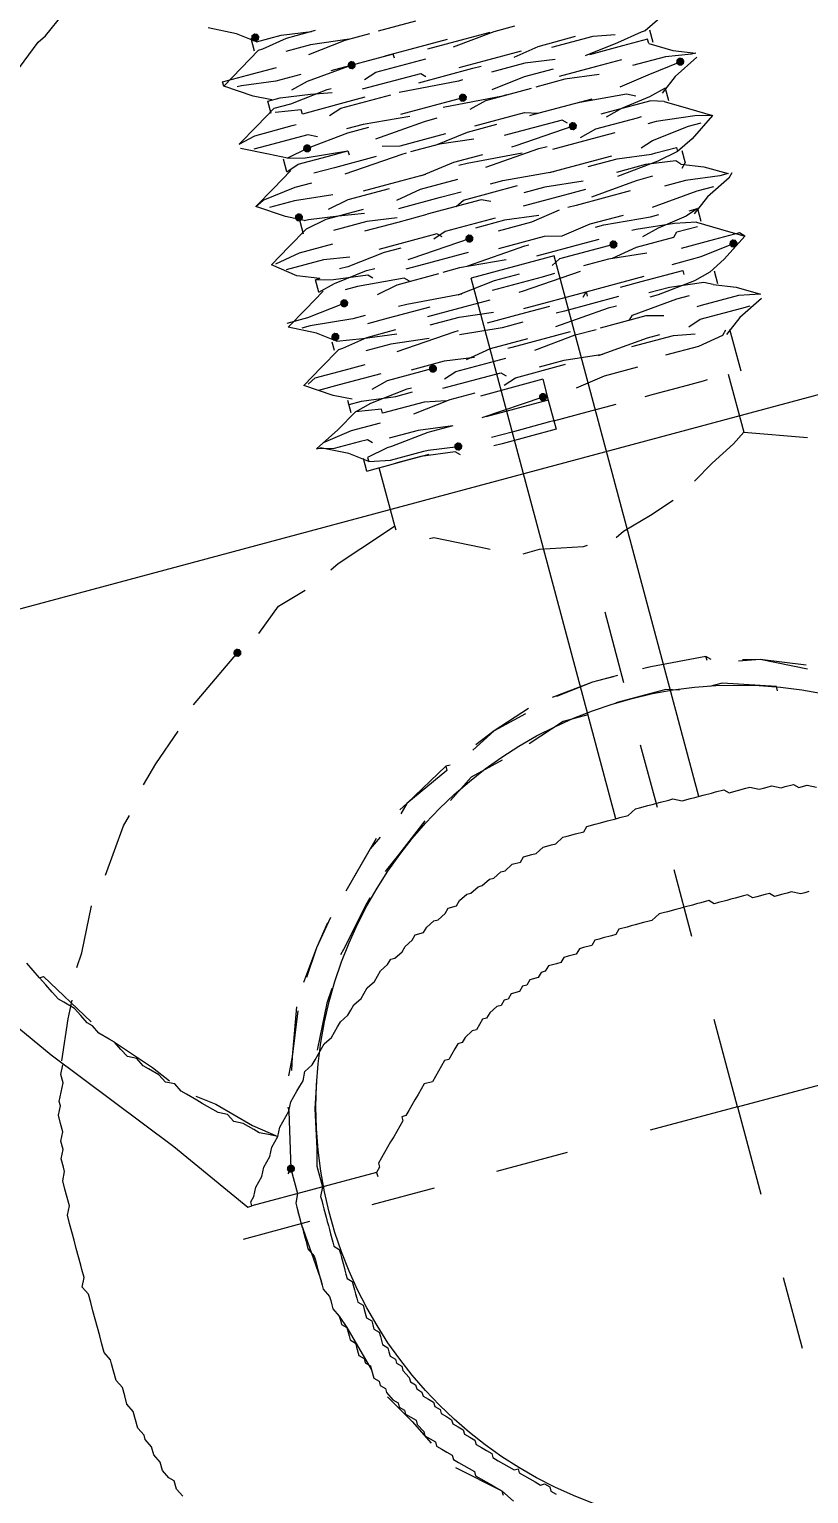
# Model space of a CAD drawing. Header units: millimetres. Extents: x 89051 to 218395, y -330386 to -125649.
# Drawn here: x 98669.1 to 98691.03, y -134243.36 to -134202.19 of the extents above; entities that cross this region are included whole.
import ezdxf

# ---------------------------------------------------------------- set-up
doc = ezdxf.new("R2010")
doc.units = ezdxf.units.MM
doc.header["$LTSCALE"] = 13
doc.linetypes.add('ACAD_ISO04W100', pattern=[30, 24, -3, 0, -3])
doc.layers.add('C00-00-00', color=7, linetype='Continuous')
doc.layers.add('C00-00-FF', color=5, linetype='Continuous', true_color=0x0000ff)
doc.layers.add('标注、文本', color=3, linetype='Continuous', lineweight=25)
doc.styles.get("Standard").update_dxf_attribs({"font": 'gbenor.shx', "bigfont": 'gbcbig.shx'})
doc.dimstyles.new('1-15', dxfattribs={"dimscale": 20, "dimtxt": 3.5, "dimasz": 2, "dimexe": 1.5, "dimexo": 0.5, "dimgap": 0.5, "dimtad": 1, "dimtoh": 1, "dimdec": 1, "dimdsep": 46, "dimtxsty": 'Standard', "dimcen": 2.5, "dimclrd": 3, "dimclre": 3, "dimclrt": 3, "dimadec": 0, "dimazin": 2, "dimtfac": 1, "dimtdec": 1, "dimtmove": 0, "dimatfit": 2, "dimfxl": 1, "dimarcsym": 0})

# ---------------------------------------------------------------- blocks, each defined once
blk = doc.blocks.new('225635')
at = {"layer": 'C00-00-00'}
h = blk.add_hatch(color=256, dxfattribs=at)
h.dxf.hatch_style = 2
h.paths.add_polyline_path([(72511.622, -125597.272), (72511.537, -125597.307), (72511.501, -125597.393), (72511.537, -125597.478), (72511.622, -125597.514), (72511.708, -125597.478), (72511.743, -125597.393), (72511.708, -125597.307)])
h = blk.add_hatch(color=256, dxfattribs=at)
h.dxf.hatch_style = 2
h.paths.add_polyline_path([(72514.043, -125598.724), (72513.957, -125598.759), (72513.922, -125598.845), (72513.957, -125598.93), (72514.043, -125598.966), (72514.128, -125598.93), (72514.163, -125598.845), (72514.128, -125598.759)])
h = blk.add_hatch(color=256, dxfattribs=at)
h.dxf.hatch_style = 2
h.paths.add_polyline_path([(72512.227, -125600.66), (72512.142, -125600.695), (72512.106, -125600.781), (72512.142, -125600.866), (72512.227, -125600.902), (72512.313, -125600.866), (72512.348, -125600.781), (72512.313, -125600.695)])
h = blk.add_hatch(color=256, dxfattribs=at)
h.dxf.hatch_style = 2
h.paths.add_polyline_path([(72516.826, -125600.418), (72516.74, -125600.453), (72516.705, -125600.539), (72516.74, -125600.624), (72516.826, -125600.66), (72516.911, -125600.624), (72516.947, -125600.539), (72516.911, -125600.453)])
h = blk.add_hatch(color=256, dxfattribs=at)
h.dxf.hatch_style = 2
h.paths.add_polyline_path([(72522.997, -125601.023), (72522.912, -125601.058), (72522.876, -125601.144), (72522.912, -125601.229), (72522.997, -125601.265), (72523.083, -125601.229), (72523.118, -125601.144), (72523.083, -125601.058)])
h = blk.add_hatch(color=256, dxfattribs=at)
h.dxf.hatch_style = 2
h.paths.add_polyline_path([(72519.609, -125601.991), (72519.523, -125602.026), (72519.488, -125602.112), (72519.523, -125602.197), (72519.609, -125602.233), (72519.694, -125602.197), (72519.73, -125602.112), (72519.694, -125602.026)])
h = blk.add_hatch(color=256, dxfattribs=at)
h.dxf.hatch_style = 2
h.paths.add_polyline_path([(72511.501, -125602.475), (72511.416, -125602.511), (72511.38, -125602.596), (72511.416, -125602.681), (72511.501, -125602.717), (72511.587, -125602.681), (72511.622, -125602.596), (72511.587, -125602.511)])
h = blk.add_hatch(color=256, dxfattribs=at)
h.dxf.hatch_style = 2
h.paths.add_polyline_path([(72515.979, -125604.29), (72515.893, -125604.326), (72515.858, -125604.411), (72515.893, -125604.497), (72515.979, -125604.532), (72516.064, -125604.497), (72516.1, -125604.411), (72516.064, -125604.326)])
h = blk.add_hatch(color=256, dxfattribs=at)
h.dxf.hatch_style = 2
h.paths.add_polyline_path([(72512.106, -125605.137), (72512.021, -125605.173), (72511.985, -125605.258), (72512.021, -125605.344), (72512.106, -125605.379), (72512.192, -125605.344), (72512.227, -125605.258), (72512.192, -125605.173)])
h = blk.add_hatch(color=256, dxfattribs=at)
h.dxf.hatch_style = 2
h.paths.add_polyline_path([(72519.851, -125605.5), (72519.765, -125605.536), (72519.73, -125605.621), (72519.765, -125605.707), (72519.851, -125605.742), (72519.936, -125605.707), (72519.972, -125605.621), (72519.936, -125605.536)])
h = blk.add_hatch(color=256, dxfattribs=at)
h.dxf.hatch_style = 2
h.paths.add_polyline_path([(72511.622, -125605.984), (72511.537, -125606.02), (72511.501, -125606.105), (72511.537, -125606.191), (72511.622, -125606.226), (72511.708, -125606.191), (72511.743, -125606.105), (72511.708, -125606.02)])
h = blk.add_hatch(color=256, dxfattribs=at)
h.dxf.hatch_style = 2
h.paths.add_polyline_path([(72523.118, -125606.347), (72523.033, -125606.383), (72522.997, -125606.468), (72523.033, -125606.554), (72523.118, -125606.589), (72523.204, -125606.554), (72523.239, -125606.468), (72523.204, -125606.383)])
h = blk.add_hatch(color=256, dxfattribs=at)
h.dxf.hatch_style = 2
h.paths.add_polyline_path([(72514.043, -125607.557), (72513.957, -125607.593), (72513.922, -125607.678), (72513.957, -125607.764), (72514.043, -125607.799), (72514.128, -125607.764), (72514.163, -125607.678), (72514.128, -125607.593)])
h = blk.add_hatch(color=256, dxfattribs=at)
h.dxf.hatch_style = 2
h.paths.add_polyline_path([(72516.826, -125609.13), (72516.74, -125609.166), (72516.705, -125609.251), (72516.74, -125609.337), (72516.826, -125609.372), (72516.911, -125609.337), (72516.947, -125609.251), (72516.911, -125609.166)])
h = blk.add_hatch(color=256, dxfattribs=at)
h.dxf.hatch_style = 2
h.paths.add_polyline_path([(72514.164, -125609.856), (72514.078, -125609.892), (72514.043, -125609.977), (72514.078, -125610.063), (72514.164, -125610.098), (72514.249, -125610.063), (72514.285, -125609.977), (72514.249, -125609.892)])
h = blk.add_hatch(color=256, dxfattribs=at)
h.dxf.hatch_style = 2
h.paths.add_polyline_path([(72506.661, -125613.85), (72506.576, -125613.885), (72506.54, -125613.971), (72506.576, -125614.056), (72506.661, -125614.092), (72506.746, -125614.056), (72506.782, -125613.971), (72506.746, -125613.885)])
h = blk.add_hatch(color=256, dxfattribs=at)
h.dxf.hatch_style = 2
h.paths.add_polyline_path([(72504.362, -125628.25), (72504.276, -125628.285), (72504.241, -125628.371), (72504.276, -125628.456), (72504.362, -125628.492), (72504.447, -125628.456), (72504.483, -125628.371), (72504.447, -125628.285)])
at = {"layer": 'C00-00-00', "lineweight": 15}
for points in [[(72504.241, -125627.403), (72503.999, -125627.282), (72503.757, -125627.161), (72503.636, -125627.039), (72503.394, -125626.797), (72503.152, -125626.676), (72503.031, -125626.434), (72502.789, -125626.313), (72502.668, -125626.192), (72502.426, -125625.95), (72502.305, -125625.829), (72502.063, -125625.587), (72501.942, -125625.466), (72501.821, -125625.224), (72501.579, -125625.103), (72501.458, -125624.861), (72501.216, -125624.619), (72501.095, -125624.498), (72500.974, -125624.256), (72500.732, -125624.135), (72500.611, -125623.893), (72500.49, -125623.651), (72500.369, -125623.53), (72500.127, -125623.288), (72500.006, -125623.046), (72499.885, -125622.925), (72499.764, -125622.683), (72499.643, -125622.441), (72499.401, -125622.199), (72499.28, -125622.078), (72499.159, -125621.836), (72499.038, -125621.594), (72498.917, -125621.352), (72498.796, -125621.11), (72498.675, -125620.868)], [(72505.935, -125595.82), (72507.266, -125594.851)], [(72504.483, -125596.909), (72505.693, -125595.941)], [(72505.693, -125595.941), (72505.935, -125595.82)], [(72511.138, -125597.151), (72510.412, -125596.788)], [(72511.622, -125597.514), (72511.138, -125597.151)], [(72511.017, -125598.119), (72511.622, -125597.756)], [(72511.501, -125597.756), (72511.501, -125597.393)], [(72511.622, -125597.393), (72511.622, -125597.514)], [(72511.622, -125597.514), (72512.348, -125597.514)], [(72511.622, -125597.756), (72511.743, -125597.756)], [(72511.743, -125597.756), (72512.469, -125597.635)], [(72512.348, -125597.514), (72513.195, -125597.635)], [(72512.469, -125597.635), (72513.316, -125597.635)], [(72510.412, -125598.482), (72511.017, -125598.119)], [(72513.074, -125597.998), (72512.348, -125597.998)], [(72512.953, -125598.24), (72514.043, -125598.119)], [(72514.164, -125598.119), (72513.074, -125597.998)], [(72514.043, -125598.119), (72514.769, -125598.119)], [(72516.1, -125598.119), (72515.011, -125598.119)], [(72510.412, -125598.482), (72510.412, -125598.361)], [(72510.412, -125598.361), (72511.138, -125598.361)], [(72511.138, -125598.966), (72510.412, -125598.482)], [(72510.896, -125598.603), (72510.775, -125598.603)], [(72511.864, -125598.724), (72510.896, -125598.603)], [(72511.138, -125598.361), (72511.985, -125598.361)], [(72511.622, -125599.208), (72511.138, -125598.966)], [(72512.59, -125598.724), (72511.864, -125598.724)], [(72512.711, -125598.966), (72512.227, -125599.087)], [(72514.043, -125598.845), (72512.711, -125598.966)], [(72515.253, -125598.845), (72513.437, -125598.845)], [(72515.737, -125598.845), (72515.011, -125598.845)], [(72515.253, -125598.966), (72515.253, -125598.845)], [(72516.826, -125598.845), (72515.737, -125598.845)], [(72517.31, -125598.966), (72516.221, -125598.966)], [(72516.947, -125599.087), (72518.157, -125598.966)], [(72518.036, -125598.966), (72517.31, -125598.966)], [(72518.157, -125598.966), (72518.762, -125598.966)], [(72511.501, -125599.208), (72511.864, -125599.208)], [(72511.501, -125599.571), (72511.501, -125599.208)], [(72511.864, -125599.208), (72512.711, -125599.329)], [(72512.106, -125599.45), (72513.195, -125599.329)], [(72512.711, -125599.329), (72513.316, -125599.45)], [(72513.195, -125599.329), (72513.316, -125599.329)], [(72514.285, -125599.329), (72514.648, -125599.208)], [(72514.648, -125599.208), (72516.1, -125599.208)], [(72510.412, -125600.176), (72511.017, -125599.813)], [(72511.017, -125599.813), (72511.622, -125599.45)], [(72511.622, -125599.45), (72512.106, -125599.45)], [(72512.348, -125599.692), (72511.622, -125599.571)], [(72512.348, -125599.813), (72512.348, -125599.692)], [(72513.558, -125599.813), (72512.348, -125599.813)], [(72514.164, -125599.813), (72513.558, -125599.813)], [(72514.164, -125599.571), (72515.858, -125599.571)], [(72515.737, -125599.813), (72517.31, -125599.813)], [(72515.858, -125599.571), (72515.979, -125599.692)], [(72516.947, -125599.692), (72517.673, -125599.692)], [(72517.31, -125599.813), (72517.552, -125599.813)], [(72517.673, -125599.692), (72518.762, -125599.692)], [(72518.52, -125599.813), (72519.246, -125599.692)], [(72519.246, -125599.692), (72520.335, -125599.692)], [(72519.609, -125599.813), (72520.819, -125599.813)], [(72520.819, -125599.813), (72521.424, -125599.934)], [(72522.755, -125599.813), (72522.271, -125600.055)], [(72510.412, -125600.176), (72510.896, -125600.055)], [(72510.896, -125600.055), (72511.985, -125600.055)], [(72511.985, -125600.055), (72512.106, -125600.055)], [(72513.074, -125600.055), (72513.437, -125599.934)], [(72513.437, -125599.934), (72514.89, -125599.934)], [(72516.826, -125600.055), (72515.132, -125599.934)], [(72516.947, -125600.055), (72516.826, -125600.055)], [(72518.762, -125600.055), (72517.794, -125600.055)], [(72519.609, -125600.176), (72518.762, -125600.055)], [(72521.424, -125600.176), (72520.456, -125600.297)], [(72522.15, -125600.055), (72521.424, -125600.176)], [(72522.271, -125600.055), (72522.15, -125600.055)], [(72522.392, -125600.055), (72522.392, -125600.418)], [(72511.138, -125600.66), (72510.412, -125600.297)], [(72511.138, -125600.418), (72510.775, -125600.418)], [(72512.348, -125600.418), (72511.138, -125600.418)], [(72511.622, -125600.902), (72511.138, -125600.66)], [(72513.437, -125600.66), (72512.227, -125600.781)], [(72512.59, -125600.539), (72512.348, -125600.418)], [(72513.922, -125600.539), (72513.437, -125600.539)], [(72514.043, -125600.66), (72513.437, -125600.66)], [(72515.253, -125600.66), (72513.922, -125600.539)], [(72516.826, -125600.539), (72515.011, -125600.539)], [(72517.915, -125600.781), (72516.221, -125600.66)], [(72518.641, -125600.418), (72517.673, -125600.539)], [(72519.488, -125600.418), (72518.641, -125600.418)], [(72519.609, -125600.66), (72520.698, -125600.66)], [(72521.545, -125600.297), (72520.577, -125600.297)], [(72520.698, -125600.66), (72521.424, -125600.66)], [(72522.271, -125600.297), (72521.545, -125600.297)], [(72522.271, -125600.418), (72522.271, -125600.297)], [(72522.271, -125600.418), (72522.876, -125600.781)], [(72511.501, -125601.265), (72511.501, -125600.902)], [(72512.227, -125600.781), (72511.622, -125600.902)], [(72511.622, -125600.902), (72512.106, -125601.023)], [(72512.106, -125601.023), (72513.316, -125601.144)], [(72514.164, -125601.023), (72515.616, -125600.902)], [(72515.616, -125600.902), (72515.979, -125600.902)], [(72516.947, -125600.902), (72517.431, -125600.781)], [(72517.431, -125600.781), (72518.762, -125600.781)], [(72518.036, -125600.781), (72517.915, -125600.781)], [(72519.73, -125600.781), (72518.883, -125600.781)], [(72520.698, -125600.902), (72519.73, -125600.781)], [(72522.634, -125600.902), (72521.666, -125600.902)], [(72523.36, -125601.023), (72522.634, -125600.902)], [(72522.876, -125600.781), (72523.481, -125601.023)], [(72523.481, -125601.023), (72523.36, -125601.023)], [(72511.017, -125601.628), (72511.622, -125601.265)], [(72511.501, -125601.265), (72511.864, -125601.144)], [(72511.864, -125601.144), (72512.711, -125601.144)], [(72512.711, -125601.144), (72513.316, -125601.144)], [(72513.316, -125601.144), (72513.316, -125601.265)], [(72514.285, -125601.265), (72514.769, -125601.386)], [(72514.769, -125601.386), (72516.1, -125601.386)], [(72516.947, -125601.386), (72518.399, -125601.386)], [(72518.399, -125601.386), (72518.762, -125601.507)], [(72521.182, -125601.386), (72522.029, -125601.265)], [(72522.029, -125601.265), (72522.997, -125601.144)], [(72523.481, -125601.144), (72522.755, -125601.507)], [(72510.412, -125601.991), (72511.017, -125601.628)], [(72510.412, -125601.991), (72510.654, -125601.87)], [(72510.654, -125601.87), (72511.622, -125601.749)], [(72511.622, -125601.749), (72512.106, -125601.749)], [(72512.832, -125601.507), (72512.227, -125601.507)], [(72514.043, -125601.507), (72512.832, -125601.507)], [(72513.074, -125601.749), (72514.769, -125601.628)], [(72514.769, -125601.628), (72514.89, -125601.628)], [(72515.858, -125601.628), (72515.011, -125601.628)], [(72515.737, -125601.628), (72516.705, -125601.507)], [(72516.826, -125601.749), (72515.858, -125601.628)], [(72516.705, -125601.507), (72517.552, -125601.507)], [(72519.367, -125601.87), (72517.673, -125601.87)], [(72518.52, -125601.507), (72518.641, -125601.507)], [(72518.641, -125601.507), (72520.335, -125601.507)], [(72519.488, -125601.991), (72519.367, -125601.87)], [(72519.73, -125601.507), (72519.972, -125601.507)], [(72519.972, -125601.507), (72521.303, -125601.628)], [(72521.908, -125601.87), (72521.061, -125601.991)], [(72521.303, -125601.628), (72521.545, -125601.749)], [(72522.392, -125601.749), (72521.908, -125601.87)], [(72522.755, -125601.507), (72522.271, -125601.87)], [(72522.392, -125601.749), (72522.392, -125602.112)], [(72511.138, -125602.475), (72510.412, -125601.991)], [(72511.501, -125602.112), (72510.775, -125602.112)], [(72512.59, -125602.233), (72511.501, -125602.112)], [(72516.1, -125602.233), (72515.132, -125602.354)], [(72516.947, -125602.233), (72516.1, -125602.233)], [(72517.915, -125602.233), (72517.794, -125602.233)], [(72519.609, -125602.112), (72517.915, -125602.233)], [(72520.819, -125601.991), (72520.456, -125601.991)], [(72521.061, -125601.991), (72520.577, -125602.112)], [(72521.908, -125601.991), (72520.819, -125601.991)], [(72522.271, -125602.112), (72521.908, -125601.991)], [(72522.271, -125602.112), (72522.876, -125602.475)], [(72511.622, -125602.717), (72511.138, -125602.475)], [(72511.501, -125603.08), (72511.501, -125602.717)], [(72511.622, -125602.717), (72511.743, -125602.717)], [(72511.743, -125602.717), (72512.59, -125602.838)], [(72512.953, -125602.475), (72512.348, -125602.596)], [(72514.164, -125602.475), (72512.953, -125602.475)], [(72514.527, -125602.354), (72513.437, -125602.354)], [(72514.285, -125602.838), (72515.011, -125602.717)], [(72515.253, -125602.354), (72514.527, -125602.354)], [(72515.011, -125602.717), (72516.1, -125602.717)], [(72516.463, -125602.354), (72516.221, -125602.354)], [(72518.036, -125602.475), (72516.463, -125602.354)], [(72516.947, -125602.596), (72518.52, -125602.475)], [(72518.52, -125602.475), (72518.762, -125602.475)], [(72520.335, -125602.596), (72518.883, -125602.596)], [(72519.73, -125602.475), (72520.214, -125602.354)], [(72520.214, -125602.354), (72521.424, -125602.354)], [(72520.698, -125602.596), (72520.335, -125602.596)], [(72521.424, -125602.354), (72521.545, -125602.354)], [(72521.908, -125602.596), (72521.666, -125602.596)], [(72522.997, -125602.717), (72521.908, -125602.596)], [(72522.876, -125602.475), (72523.481, -125602.838)], [(72523.481, -125602.838), (72522.997, -125602.717)], [(72511.017, -125603.322), (72511.622, -125602.959)], [(72511.622, -125602.959), (72512.227, -125602.838)], [(72512.227, -125602.838), (72513.316, -125602.838)], [(72512.59, -125602.838), (72513.316, -125602.959)], [(72514.285, -125603.08), (72515.495, -125603.08)], [(72515.495, -125603.08), (72516.1, -125603.08)], [(72516.947, -125603.08), (72517.31, -125603.08)], [(72517.31, -125603.08), (72518.762, -125603.201)], [(72521.303, -125603.201), (72521.666, -125603.08)], [(72521.666, -125603.08), (72522.755, -125602.959)], [(72523.481, -125602.838), (72522.755, -125603.322)], [(72522.755, -125602.959), (72523.118, -125602.959)], [(72510.412, -125603.685), (72511.017, -125603.322)], [(72513.316, -125603.201), (72512.348, -125603.201)], [(72513.195, -125603.443), (72514.164, -125603.443)], [(72514.164, -125603.322), (72513.316, -125603.201)], [(72514.164, -125603.443), (72515.011, -125603.443)], [(72516.584, -125603.443), (72515.011, -125603.443)], [(72515.858, -125603.443), (72516.1, -125603.322)], [(72516.1, -125603.322), (72517.673, -125603.322)], [(72516.826, -125603.564), (72516.584, -125603.443)], [(72518.641, -125603.201), (72519.972, -125603.201)], [(72519.73, -125603.322), (72520.577, -125603.322)], [(72519.972, -125603.201), (72520.456, -125603.201)], [(72520.577, -125603.322), (72521.545, -125603.443)], [(72521.545, -125603.443), (72521.666, -125603.443)], [(72521.666, -125603.443), (72522.271, -125603.443)], [(72522.755, -125603.322), (72522.271, -125603.564)], [(72522.271, -125603.443), (72522.271, -125603.564)], [(72511.017, -125604.169), (72510.412, -125603.685)], [(72510.533, -125603.685), (72511.259, -125603.564)], [(72511.864, -125603.927), (72510.775, -125603.927)], [(72511.259, -125603.564), (72512.227, -125603.564)], [(72512.59, -125604.048), (72511.864, -125603.927)], [(72518.883, -125603.927), (72517.673, -125603.927)], [(72518.399, -125603.564), (72517.794, -125603.564)], [(72519.488, -125603.685), (72518.399, -125603.564)], [(72519.488, -125603.927), (72518.883, -125603.927)], [(72521.666, -125603.685), (72520.456, -125603.806)], [(72521.303, -125603.685), (72520.456, -125603.685)], [(72522.15, -125603.806), (72521.303, -125603.685)], [(72522.271, -125603.564), (72521.666, -125603.685)], [(72522.271, -125603.927), (72522.15, -125603.806)], [(72522.271, -125604.048), (72522.392, -125603.927)], [(72522.271, -125603.927), (72522.876, -125604.169)], [(72522.392, -125603.564), (72522.392, -125603.927)], [(72511.622, -125604.411), (72511.017, -125604.169)], [(72512.469, -125604.29), (72512.227, -125604.29)], [(72513.558, -125604.169), (72512.469, -125604.29)], [(72515.132, -125604.048), (72513.437, -125604.048)], [(72514.043, -125604.169), (72513.558, -125604.169)], [(72515.374, -125604.048), (72515.011, -125604.169)], [(72515.253, -125604.169), (72515.132, -125604.048)], [(72516.826, -125604.048), (72515.374, -125604.048)], [(72517.068, -125604.169), (72516.221, -125604.169)], [(72518.036, -125604.29), (72517.068, -125604.169)], [(72517.794, -125604.411), (72518.641, -125604.29)], [(72519.125, -125604.29), (72518.883, -125604.29)], [(72520.698, -125604.29), (72519.125, -125604.29)], [(72519.609, -125604.169), (72520.94, -125604.048)], [(72520.94, -125604.048), (72521.424, -125604.048)], [(72522.876, -125604.169), (72523.481, -125604.532)], [(72511.017, -125605.137), (72511.622, -125604.774)], [(72511.622, -125604.411), (72511.501, -125604.411)], [(72511.501, -125604.411), (72511.985, -125604.532)], [(72511.501, -125604.774), (72511.501, -125604.411)], [(72511.501, -125604.774), (72511.985, -125604.653)], [(72511.985, -125604.532), (72512.953, -125604.653)], [(72511.985, -125604.653), (72512.953, -125604.532)], [(72512.953, -125604.532), (72513.195, -125604.532)], [(72512.953, -125604.653), (72513.074, -125604.774)], [(72514.043, -125604.774), (72514.406, -125604.774)], [(72514.164, -125604.532), (72514.285, -125604.532)], [(72514.285, -125604.532), (72515.979, -125604.411)], [(72514.406, -125604.774), (72515.858, -125604.774)], [(72516.826, -125604.411), (72517.794, -125604.411)], [(72521.182, -125604.895), (72522.513, -125604.774)], [(72522.271, -125604.411), (72521.666, -125604.411)], [(72523.239, -125604.532), (72522.271, -125604.411)], [(72522.513, -125604.774), (72522.997, -125604.774)], [(72523.481, -125604.653), (72522.755, -125605.016)], [(72523.481, -125604.532), (72523.239, -125604.532)], [(72523.481, -125604.653), (72523.602, -125604.532)], [(72510.412, -125605.5), (72511.017, -125605.137)], [(72512.59, -125604.895), (72512.227, -125604.895)], [(72513.922, -125605.016), (72512.59, -125604.895)], [(72513.074, -125605.258), (72513.679, -125605.137)], [(72513.679, -125605.137), (72514.89, -125605.137)], [(72514.043, -125605.137), (72513.922, -125605.016)], [(72515.495, -125605.137), (72515.011, -125605.137)], [(72516.826, -125605.258), (72515.495, -125605.137)], [(72515.737, -125605.137), (72517.431, -125605.016)], [(72516.705, -125604.895), (72518.036, -125604.895)], [(72517.431, -125605.016), (72517.552, -125605.016)], [(72518.036, -125604.895), (72518.52, -125605.016)], [(72518.52, -125605.016), (72519.367, -125604.895)], [(72519.367, -125604.895), (72520.335, -125604.895)], [(72519.488, -125605.016), (72519.73, -125605.016)], [(72519.73, -125605.016), (72521.061, -125605.137)], [(72521.061, -125605.137), (72521.303, -125605.137)], [(72522.755, -125605.016), (72522.271, -125605.379)], [(72510.412, -125605.379), (72511.017, -125605.379)], [(72511.138, -125605.863), (72510.412, -125605.5)], [(72511.017, -125605.379), (72512.106, -125605.258)], [(72518.157, -125605.5), (72515.737, -125605.5)], [(72515.737, -125621.231), (72515.737, -125605.5)], [(72519.125, -125605.379), (72517.673, -125605.379)], [(72518.157, -125621.231), (72518.157, -125605.5)], [(72519.488, -125605.379), (72519.125, -125605.379)], [(72520.577, -125605.379), (72520.456, -125605.379)], [(72521.666, -125605.5), (72520.577, -125605.379)], [(72521.182, -125605.5), (72520.698, -125605.621)], [(72522.029, -125605.379), (72521.182, -125605.5)], [(72522.271, -125605.621), (72521.666, -125605.5)], [(72522.392, -125605.258), (72522.029, -125605.379)], [(72522.15, -125605.258), (72522.392, -125605.258)], [(72522.392, -125605.258), (72522.392, -125605.621)], [(72511.017, -125605.621), (72510.775, -125605.621)], [(72512.227, -125605.742), (72511.017, -125605.621)], [(72511.622, -125606.226), (72511.138, -125605.863)], [(72512.59, -125605.742), (72512.227, -125605.742)], [(72513.195, -125605.984), (72512.59, -125605.984)], [(72514.406, -125605.984), (72513.195, -125605.984)], [(72513.8, -125605.742), (72513.558, -125605.742)], [(72515.374, -125605.863), (72513.8, -125605.742)], [(72516.342, -125605.742), (72515.253, -125605.863)], [(72517.673, -125605.984), (72516.221, -125605.984)], [(72517.068, -125605.742), (72516.342, -125605.742)], [(72518.036, -125605.984), (72517.673, -125605.984)], [(72518.278, -125605.621), (72518.036, -125605.742)], [(72519.851, -125605.621), (72518.278, -125605.621)], [(72519.609, -125605.984), (72518.883, -125605.984)], [(72520.698, -125606.105), (72519.609, -125605.984)], [(72519.73, -125605.984), (72520.456, -125605.863)], [(72520.456, -125605.863), (72521.545, -125605.863)], [(72521.545, -125605.863), (72521.666, -125605.742)], [(72521.666, -125605.742), (72522.271, -125605.742)], [(72522.271, -125605.621), (72522.876, -125605.984)], [(72522.876, -125605.984), (72523.481, -125606.347)], [(72511.501, -125606.468), (72511.501, -125606.226)], [(72511.622, -125606.226), (72512.348, -125606.347)], [(72511.743, -125606.468), (72512.469, -125606.347)], [(72512.348, -125606.347), (72513.316, -125606.468)], [(72512.469, -125606.347), (72513.316, -125606.347)], [(72514.285, -125606.226), (72515.374, -125606.226)], [(72515.374, -125606.226), (72516.1, -125606.226)], [(72516.947, -125606.226), (72517.068, -125606.226)], [(72517.068, -125606.226), (72518.762, -125606.105)], [(72522.634, -125606.226), (72521.666, -125606.226)], [(72523.36, -125606.226), (72522.634, -125606.226)], [(72523.481, -125606.347), (72522.755, -125606.831)], [(72523.481, -125606.347), (72523.36, -125606.226)], [(72510.412, -125607.194), (72511.017, -125606.831)], [(72511.017, -125606.831), (72511.622, -125606.468)], [(72511.622, -125606.468), (72511.743, -125606.468)], [(72513.074, -125606.71), (72512.348, -125606.71)], [(72514.164, -125606.831), (72513.074, -125606.71)], [(72513.195, -125606.952), (72514.89, -125606.831)], [(72514.285, -125606.468), (72515.132, -125606.468)], [(72514.89, -125606.831), (72515.011, -125606.831)], [(72515.132, -125606.468), (72516.1, -125606.589)], [(72515.858, -125606.831), (72516.826, -125606.831)], [(72516.826, -125606.831), (72517.673, -125606.831)], [(72516.947, -125606.71), (72518.762, -125606.71)], [(72518.641, -125606.831), (72518.762, -125606.71)], [(72518.762, -125606.71), (72520.456, -125606.71)], [(72518.762, -125606.71), (72518.762, -125606.831)], [(72519.73, -125606.831), (72520.335, -125606.831)], [(72520.335, -125606.831), (72521.545, -125606.831)], [(72521.303, -125606.589), (72522.15, -125606.589)], [(72521.545, -125606.831), (72521.545, -125606.952)], [(72522.15, -125606.589), (72523.118, -125606.468)], [(72522.755, -125606.831), (72522.271, -125607.073)], [(72511.138, -125607.678), (72510.412, -125607.194)], [(72510.533, -125607.194), (72510.775, -125607.073)], [(72510.775, -125607.073), (72511.622, -125607.073)], [(72511.622, -125607.073), (72512.227, -125607.073)], [(72516.221, -125607.073), (72515.011, -125606.952)], [(72516.826, -125607.073), (72516.221, -125607.073)], [(72518.036, -125607.073), (72517.794, -125607.073)], [(72519.609, -125607.073), (72518.036, -125607.073)], [(72521.061, -125607.194), (72520.456, -125607.194)], [(72521.787, -125607.194), (72520.698, -125607.315)], [(72522.029, -125607.315), (72521.061, -125607.194)], [(72522.271, -125607.073), (72521.787, -125607.194)], [(72522.392, -125607.073), (72522.392, -125607.436)], [(72511.38, -125607.436), (72510.775, -125607.436)], [(72512.59, -125607.436), (72511.38, -125607.436)], [(72514.406, -125607.557), (72513.437, -125607.557)], [(72515.253, -125607.678), (72514.406, -125607.557)], [(72515.737, -125607.557), (72515.011, -125607.678)], [(72516.826, -125607.557), (72515.737, -125607.557)], [(72519.246, -125607.315), (72517.673, -125607.436)], [(72519.488, -125607.315), (72519.246, -125607.315)], [(72519.851, -125607.678), (72521.182, -125607.557)], [(72520.698, -125607.315), (72520.456, -125607.315)], [(72521.182, -125607.557), (72521.545, -125607.557)], [(72522.271, -125607.436), (72522.029, -125607.315)], [(72522.271, -125607.436), (72522.876, -125607.678)], [(72511.622, -125607.92), (72511.138, -125607.678)], [(72511.501, -125608.283), (72511.501, -125607.92)], [(72511.501, -125608.041), (72511.864, -125608.041)], [(72511.864, -125608.041), (72512.832, -125608.162)], [(72512.106, -125608.162), (72513.195, -125608.041)], [(72512.711, -125607.678), (72512.227, -125607.799)], [(72514.043, -125607.678), (72512.711, -125607.678)], [(72513.195, -125608.041), (72513.316, -125608.041)], [(72514.285, -125608.041), (72514.648, -125607.92)], [(72514.648, -125607.92), (72516.1, -125607.92)], [(72516.342, -125607.678), (72516.221, -125607.678)], [(72518.036, -125607.678), (72516.342, -125607.678)], [(72516.947, -125607.92), (72518.157, -125607.799)], [(72518.157, -125607.799), (72518.762, -125607.799)], [(72520.214, -125607.799), (72518.883, -125607.799)], [(72519.73, -125607.799), (72519.851, -125607.678)], [(72520.698, -125607.92), (72520.214, -125607.799)], [(72521.787, -125607.92), (72521.666, -125607.92)], [(72522.876, -125607.92), (72521.787, -125607.92)], [(72522.876, -125607.678), (72523.481, -125608.041)], [(72523.481, -125608.041), (72522.876, -125607.92)], [(72511.017, -125608.646), (72511.622, -125608.283)], [(72511.622, -125608.283), (72512.106, -125608.162)], [(72512.348, -125608.404), (72511.622, -125608.283)], [(72512.348, -125608.525), (72512.348, -125608.404)], [(72512.832, -125608.162), (72513.316, -125608.162)], [(72514.164, -125608.283), (72515.858, -125608.283)], [(72515.858, -125608.283), (72515.979, -125608.404)], [(72516.947, -125608.404), (72517.673, -125608.404)], [(72517.673, -125608.404), (72518.762, -125608.525)], [(72518.641, -125608.525), (72520.093, -125608.404)], [(72520.093, -125608.404), (72520.456, -125608.404)], [(72521.303, -125608.404), (72521.666, -125608.283)], [(72521.666, -125608.283), (72522.876, -125608.283)], [(72523.481, -125608.162), (72522.755, -125608.525)], [(72522.876, -125608.283), (72523.118, -125608.283)], [(72510.291, -125609.009), (72511.017, -125608.646)], [(72510.533, -125608.888), (72511.38, -125608.767)], [(72511.38, -125608.767), (72512.227, -125608.767)], [(72513.558, -125608.525), (72512.348, -125608.525)], [(72513.195, -125608.767), (72514.285, -125608.646)], [(72514.164, -125608.646), (72513.558, -125608.525)], [(72514.285, -125608.646), (72515.011, -125608.646)], [(72516.947, -125608.767), (72515.132, -125608.767)], [(72515.858, -125608.646), (72516.221, -125608.525)], [(72516.221, -125608.525), (72517.673, -125608.525)], [(72516.947, -125608.767), (72516.947, -125609.372)], [(72519.609, -125608.525), (72520.819, -125608.525)], [(72520.819, -125608.525), (72521.424, -125608.646)], [(72522.15, -125608.888), (72521.424, -125609.009)], [(72522.271, -125608.767), (72522.15, -125608.888)], [(72522.755, -125608.525), (72522.271, -125608.888)], [(72522.392, -125608.767), (72522.392, -125609.977)], [(72510.775, -125609.13), (72510.291, -125609.009)], [(72510.291, -125609.009), (72510.412, -125609.009)], [(72511.138, -125609.372), (72510.412, -125609.009)], [(72511.501, -125609.13), (72510.775, -125609.13)], [(72511.743, -125609.13), (72511.501, -125609.13)], [(72511.864, -125609.251), (72511.743, -125609.13)], [(72513.195, -125609.251), (72512.348, -125609.251)], [(72514.164, -125609.372), (72513.195, -125609.251)], [(72516.826, -125609.251), (72515.011, -125609.372)], [(72518.641, -125609.13), (72517.794, -125609.251)], [(72519.609, -125609.13), (72518.641, -125609.13)], [(72521.424, -125609.009), (72520.456, -125609.009)], [(72511.622, -125609.735), (72511.138, -125609.372)], [(72511.501, -125609.977), (72511.501, -125609.614)], [(72512.227, -125609.493), (72511.622, -125609.614)], [(72511.622, -125609.614), (72511.622, -125609.735)], [(72512.348, -125609.493), (72512.227, -125609.493)], [(72513.437, -125609.372), (72512.348, -125609.493)], [(72514.164, -125609.372), (72513.437, -125609.372)], [(72516.947, -125609.372), (72515.132, -125609.372)], [(72516.947, -125609.372), (72516.947, -125610.219)], [(72511.501, -125609.977), (72511.743, -125609.977)], [(72511.622, -125609.735), (72512.227, -125609.856)], [(72511.743, -125609.977), (72512.106, -125609.977)], [(72511.864, -125611.672), (72511.864, -125609.977)], [(72512.106, -125609.977), (72512.59, -125609.977)], [(72512.227, -125609.856), (72513.195, -125609.856)], [(72513.074, -125609.977), (72512.348, -125609.977)], [(72512.59, -125609.977), (72513.316, -125609.977)], [(72514.043, -125610.098), (72513.074, -125609.977)], [(72513.195, -125609.856), (72513.316, -125609.856)], [(72513.316, -125609.856), (72514.164, -125609.977)], [(72514.164, -125610.219), (72514.043, -125610.098)], [(72515.737, -125609.977), (72515.132, -125609.977)], [(72516.826, -125609.977), (72515.737, -125609.977)], [(72516.947, -125609.977), (72516.826, -125609.977)], [(72516.947, -125609.977), (72517.915, -125609.977)], [(72517.915, -125609.977), (72518.762, -125609.977)], [(72519.609, -125609.977), (72519.851, -125609.977)], [(72519.851, -125609.977), (72520.698, -125609.977)], [(72520.698, -125609.977), (72521.303, -125609.977)], [(72521.303, -125609.977), (72521.424, -125609.977)], [(72522.029, -125609.977), (72522.029, -125611.672)], [(72515.374, -125610.219), (72515.132, -125610.219)], [(72516.947, -125610.219), (72515.374, -125610.219)], [(72511.501, -125611.793), (72511.864, -125611.672)], [(72511.864, -125611.793), (72511.864, -125611.672)], [(72522.029, -125611.672), (72521.666, -125611.914)], [(72522.029, -125611.672), (72523.723, -125612.277)], [(72510.049, -125612.277), (72511.501, -125611.793)], [(72521.666, -125611.914), (72520.94, -125612.277)], [(72509.807, -125612.398), (72510.049, -125612.277)], [(72512.832, -125612.277), (72512.711, -125612.277)], [(72514.043, -125612.882), (72512.832, -125612.277)], [(72520.94, -125612.277), (72520.335, -125612.64)], [(72507.387, -125613.608), (72508.113, -125613.003)], [(72508.113, -125613.003), (72508.96, -125612.761)], [(72514.285, -125613.003), (72514.043, -125612.882)], [(72519.609, -125613.003), (72518.883, -125613.245)], [(72515.616, -125613.366), (72515.132, -125613.366)], [(72516.826, -125613.608), (72515.616, -125613.366)], [(72518.883, -125613.245), (72518.036, -125613.487)], [(72516.947, -125613.608), (72516.826, -125613.608)], [(72518.036, -125613.487), (72517.794, -125613.608)], [(72505.088, -125615.06), (72506.661, -125613.971)], [(72503.636, -125616.391), (72504.483, -125615.665)], [(72503.152, -125616.875), (72503.636, -125616.391)], [(72516.1, -125617.359), (72514.89, -125617.48)], [(72516.1, -125617.359), (72515.011, -125617.48)], [(72516.705, -125617.359), (72516.1, -125617.359)], [(72516.826, -125617.359), (72516.1, -125617.359)], [(72517.794, -125617.359), (72517.552, -125617.359)], [(72517.794, -125617.359), (72517.673, -125617.359)], [(72519.367, -125617.48), (72517.794, -125617.359)], [(72519.367, -125617.48), (72517.794, -125617.359)], [(72519.367, -125617.601), (72519.367, -125617.48)], [(72519.488, -125617.601), (72519.367, -125617.48)], [(72501.458, -125619.053), (72502.305, -125617.843)], [(72502.305, -125617.843), (72502.547, -125617.601)], [(72514.164, -125617.601), (72513.074, -125617.964)], [(72514.043, -125617.722), (72513.074, -125617.964)], [(72520.819, -125617.964), (72520.214, -125617.843)], [(72520.819, -125617.964), (72520.335, -125617.843)], [(72513.074, -125617.964), (72512.348, -125618.327)], [(72513.074, -125617.964), (72512.469, -125618.206)], [(72515.011, -125618.206), (72513.922, -125618.569)], [(72515.737, -125618.206), (72515.011, -125618.206)], [(72518.036, -125618.085), (72516.584, -125618.085)], [(72518.399, -125618.206), (72518.036, -125618.085)], [(72519.609, -125618.327), (72519.246, -125618.327)], [(72521.061, -125618.811), (72519.609, -125618.327)], [(72522.029, -125618.448), (72520.819, -125617.964)], [(72522.029, -125618.569), (72520.819, -125617.964)], [(72494.923, -125618.448), (72495.528, -125619.295), (72496.254, -125620.142), (72497.464, -125621.836), (72498.675, -125623.53), (72501.337, -125626.918), (72502.91, -125629.097)], [(72511.501, -125618.569), (72510.17, -125619.295)], [(72511.501, -125618.69), (72510.17, -125619.295)], [(72511.501, -125618.569), (72511.501, -125618.69)], [(72511.622, -125618.569), (72511.501, -125618.569)], [(72512.106, -125619.053), (72511.38, -125619.537)], [(72513.074, -125618.811), (72512.106, -125619.053)], [(72521.061, -125618.932), (72521.061, -125618.811)], [(72510.17, -125619.295), (72509.928, -125619.537)], [(72510.17, -125619.295), (72509.928, -125619.416)], [(72500.248, -125620.989), (72500.853, -125619.779)], [(72510.533, -125619.9), (72509.565, -125620.626)], [(72508.839, -125620.263), (72507.871, -125621.231)], [(72508.718, -125620.384), (72507.871, -125621.231)], [(72509.081, -125620.021), (72508.718, -125620.384)], [(72509.202, -125620.021), (72508.839, -125620.263)], [(72509.565, -125620.626), (72509.081, -125620.989)], [(72499.038, -125636.478), (72498.917, -125636.236), (72498.917, -125635.994), (72498.796, -125635.873), (72498.675, -125635.631), (72498.675, -125635.389), (72498.554, -125635.147), (72498.554, -125634.905), (72498.433, -125634.663), (72498.433, -125634.542), (72498.312, -125634.3), (72498.312, -125634.058), (72498.312, -125633.816), (72498.191, -125633.574), (72498.191, -125633.332), (72498.191, -125633.09), (72498.07, -125632.848), (72498.07, -125632.606), (72498.07, -125632.364), (72498.07, -125632.243), (72497.948, -125632.001), (72497.948, -125631.759), (72497.948, -125631.517), (72497.948, -125631.275), (72497.948, -125631.033), (72497.948, -125630.791), (72497.948, -125630.549), (72497.948, -125630.307), (72497.827, -125630.065), (72497.948, -125629.823), (72497.948, -125629.581), (72497.948, -125629.46), (72497.948, -125629.218), (72497.948, -125628.976), (72497.948, -125628.734), (72497.948, -125628.492), (72497.948, -125628.25), (72497.948, -125628.008), (72498.07, -125627.766), (72498.07, -125627.524), (72498.07, -125627.282), (72498.07, -125627.039), (72498.191, -125626.797), (72498.191, -125626.676), (72498.191, -125626.434), (72498.312, -125626.192), (72498.312, -125625.95), (72498.433, -125625.708), (72498.433, -125625.466), (72498.433, -125625.224), (72498.554, -125624.982), (72498.554, -125624.861), (72498.675, -125624.619), (72498.796, -125624.377), (72498.796, -125624.135), (72498.917, -125623.893)], [(72500.006, -125621.352), (72500.248, -125620.989)], [(72503.031, -125629.097), (72503.031, -125628.976), (72503.152, -125628.855), (72503.273, -125628.613), (72503.394, -125628.492), (72503.515, -125628.371), (72503.636, -125628.129), (72503.757, -125628.008), (72503.878, -125627.887), (72503.999, -125627.645), (72504.12, -125627.524), (72504.241, -125627.403), (72504.362, -125627.161), (72504.483, -125627.039), (72504.604, -125626.918), (72504.725, -125626.797), (72504.846, -125626.555), (72504.967, -125626.434), (72505.088, -125626.313), (72505.209, -125626.192), (72505.33, -125626.071), (72505.451, -125625.829), (72505.693, -125625.708), (72505.814, -125625.587), (72505.935, -125625.466), (72506.056, -125625.345), (72506.177, -125625.224), (72506.419, -125625.103), (72506.54, -125624.982), (72506.661, -125624.861), (72506.782, -125624.74), (72507.024, -125624.619), (72507.145, -125624.498), (72507.266, -125624.377), (72507.508, -125624.256), (72507.629, -125624.135), (72507.75, -125624.014), (72507.992, -125623.893), (72508.113, -125623.772), (72508.234, -125623.651), (72508.476, -125623.53), (72508.597, -125623.409), (72508.718, -125623.409), (72508.96, -125623.288), (72509.081, -125623.167), (72509.323, -125623.046), (72509.444, -125622.925), (72509.686, -125622.925), (72509.807, -125622.804), (72510.049, -125622.683), (72510.17, -125622.683), (72510.412, -125622.562), (72510.533, -125622.441), (72510.775, -125622.441), (72510.896, -125622.32), (72511.138, -125622.199), (72511.259, -125622.199), (72511.501, -125622.078), (72511.622, -125622.078), (72511.864, -125621.957), (72511.985, -125621.957), (72512.227, -125621.836), (72512.348, -125621.836), (72512.59, -125621.715), (72512.832, -125621.715), (72512.953, -125621.594), (72513.195, -125621.594), (72513.316, -125621.594), (72513.558, -125621.473), (72513.8, -125621.473), (72513.922, -125621.473), (72514.164, -125621.352), (72514.285, -125621.352), (72514.527, -125621.352), (72514.769, -125621.352), (72514.89, -125621.231), (72515.132, -125621.231), (72515.253, -125621.231), (72515.495, -125621.231), (72515.737, -125621.231), (72515.858, -125621.231), (72516.1, -125621.231), (72516.342, -125621.11), (72516.463, -125621.11), (72516.705, -125621.11), (72516.826, -125621.11), (72517.068, -125621.11), (72517.31, -125621.11), (72517.431, -125621.11), (72517.673, -125621.231), (72517.915, -125621.231), (72518.036, -125621.231), (72518.278, -125621.231), (72518.52, -125621.231), (72518.641, -125621.231), (72518.883, -125621.231), (72519.004, -125621.352), (72519.246, -125621.352), (72519.488, -125621.352), (72519.609, -125621.352), (72519.851, -125621.473), (72519.972, -125621.473), (72520.214, -125621.473), (72520.456, -125621.594), (72520.577, -125621.594), (72520.819, -125621.594), (72520.94, -125621.715), (72521.182, -125621.715), (72521.424, -125621.836)], [(72498.917, -125621.352), (72499.038, -125621.352)], [(72499.038, -125621.352), (72500.006, -125622.925)], [(72508.476, -125621.594), (72508.355, -125621.715)], [(72507.266, -125621.836), (72506.661, -125622.562)], [(72507.145, -125621.957), (72506.661, -125622.562)], [(72508.355, -125621.715), (72507.387, -125622.804)], [(72499.401, -125622.683), (72499.643, -125622.199)], [(72498.917, -125623.772), (72499.401, -125622.683)], [(72506.661, -125622.562), (72506.056, -125623.409)], [(72506.661, -125622.562), (72506.177, -125623.288)], [(72507.387, -125622.804), (72507.266, -125622.925)], [(72500.49, -125623.651), (72501.337, -125624.619)], [(72505.693, -125624.014), (72505.209, -125625.345)], [(72505.693, -125624.135), (72505.209, -125625.345)], [(72506.54, -125624.135), (72505.935, -125625.345)], [(72506.782, -125623.772), (72506.54, -125624.135)], [(72520.456, -125624.619), (72520.335, -125624.619), (72520.214, -125624.619), (72519.972, -125624.498), (72519.851, -125624.498), (72519.73, -125624.498), (72519.488, -125624.498), (72519.367, -125624.377), (72519.246, -125624.377), (72519.004, -125624.377), (72518.883, -125624.377), (72518.762, -125624.256), (72518.641, -125624.256), (72518.399, -125624.256), (72518.278, -125624.256), (72518.157, -125624.256), (72517.915, -125624.256), (72517.794, -125624.256), (72517.673, -125624.135), (72517.431, -125624.135), (72517.31, -125624.135), (72517.189, -125624.135), (72516.947, -125624.135), (72516.826, -125624.135), (72516.705, -125624.135), (72516.463, -125624.135), (72516.342, -125624.135), (72516.221, -125624.135), (72515.979, -125624.256), (72515.858, -125624.256), (72515.737, -125624.256), (72515.495, -125624.256), (72515.374, -125624.256), (72515.253, -125624.256), (72515.011, -125624.256), (72514.89, -125624.377), (72514.769, -125624.377), (72514.527, -125624.377), (72514.406, -125624.377), (72514.285, -125624.377), (72514.164, -125624.498), (72513.922, -125624.498), (72513.8, -125624.498), (72513.679, -125624.619), (72513.437, -125624.619), (72513.316, -125624.619), (72513.195, -125624.74), (72513.074, -125624.74), (72512.832, -125624.74), (72512.711, -125624.861), (72512.59, -125624.861), (72512.469, -125624.982), (72512.227, -125624.982), (72512.106, -125625.103), (72511.985, -125625.103), (72511.864, -125625.224), (72511.622, -125625.224), (72511.501, -125625.345), (72511.38, -125625.345), (72511.259, -125625.466), (72511.138, -125625.466), (72510.896, -125625.587), (72510.775, -125625.708), (72510.654, -125625.708), (72510.533, -125625.829), (72510.412, -125625.95), (72510.291, -125625.95), (72510.049, -125626.071), (72509.928, -125626.192), (72509.807, -125626.192), (72509.686, -125626.313), (72509.565, -125626.434), (72509.444, -125626.555), (72509.323, -125626.555), (72509.202, -125626.676), (72509.081, -125626.797), (72508.96, -125626.918), (72508.839, -125627.039), (72508.597, -125627.039), (72508.476, -125627.161), (72508.355, -125627.282), (72508.234, -125627.403), (72508.113, -125627.524), (72507.992, -125627.645), (72507.871, -125627.766), (72507.75, -125627.766), (72507.75, -125627.887), (72507.629, -125628.008), (72507.508, -125628.129), (72507.387, -125628.25), (72507.266, -125628.371), (72507.145, -125628.492), (72507.024, -125628.613), (72506.903, -125628.734), (72506.782, -125628.855), (72506.782, -125628.976), (72506.661, -125629.097), (72506.661, -125629.218)], [(72501.337, -125624.619), (72501.7, -125625.103)], [(72505.209, -125625.345), (72504.967, -125625.829)], [(72505.209, -125625.345), (72505.088, -125625.708)], [(72502.305, -125625.708), (72502.789, -125626.071)], [(72502.789, -125626.071), (72503.636, -125626.918)], [(72505.693, -125626.192), (72505.451, -125626.918)], [(72503.636, -125626.918), (72504.241, -125627.403)], [(72504.725, -125626.797), (72504.362, -125628.371)], [(72504.725, -125626.797), (72504.362, -125628.371)], [(72504.725, -125626.676), (72504.725, -125626.797)], [(72504.725, -125626.676), (72504.725, -125626.797)], [(72505.451, -125626.918), (72505.209, -125628.008)], [(72505.209, -125628.008), (72505.088, -125628.492)], [(72504.362, -125628.371), (72504.241, -125628.492)], [(72504.362, -125628.371), (72504.362, -125629.097)], [(72505.088, -125628.492), (72505.088, -125629.097)], [(72502.91, -125629.097), (72503.031, -125629.097)], [(72506.661, -125629.097), (72503.031, -125629.097)], [(72504.362, -125629.097), (72504.241, -125629.339), (72504.241, -125629.46), (72504.241, -125629.581), (72504.241, -125629.823), (72504.241, -125629.944), (72504.241, -125630.065), (72504.241, -125630.186), (72504.241, -125630.428), (72504.241, -125630.549), (72504.241, -125630.67), (72504.362, -125630.912), (72504.362, -125631.033), (72504.362, -125631.154), (72504.362, -125631.275), (72504.362, -125631.517), (72504.362, -125631.638), (72504.362, -125631.759), (72504.362, -125631.88), (72504.483, -125632.122), (72504.483, -125632.243), (72504.483, -125632.364), (72504.483, -125632.485), (72504.604, -125632.727), (72504.604, -125632.848), (72504.604, -125632.969), (72504.725, -125633.09), (72504.725, -125633.332), (72504.725, -125633.453), (72504.846, -125633.574), (72504.846, -125633.695), (72504.846, -125633.937), (72504.967, -125634.058), (72504.967, -125634.179), (72505.088, -125634.3), (72505.088, -125634.421), (72505.088, -125634.663), (72505.209, -125634.784), (72505.209, -125634.905), (72505.33, -125635.026), (72505.33, -125635.147), (72505.451, -125635.389), (72505.572, -125635.51), (72505.572, -125635.631), (72505.693, -125635.752), (72505.693, -125635.873), (72505.814, -125635.994), (72505.935, -125636.115), (72505.935, -125636.236), (72506.056, -125636.478), (72506.056, -125636.599), (72506.177, -125636.72), (72506.298, -125636.841), (72506.298, -125636.962), (72506.419, -125637.083), (72506.54, -125637.204), (72506.661, -125637.325), (72506.661, -125637.446), (72506.782, -125637.567), (72506.903, -125637.688), (72507.024, -125637.809), (72507.145, -125637.93), (72507.145, -125638.051), (72507.266, -125638.172), (72507.387, -125638.293), (72507.508, -125638.414), (72507.629, -125638.535), (72507.75, -125638.656), (72507.75, -125638.777)], [(72504.241, -125629.46), (72504.241, -125629.944)], [(72505.088, -125629.097), (72504.967, -125629.339), (72504.967, -125629.46), (72504.967, -125629.581), (72504.967, -125629.702), (72504.967, -125629.944), (72504.967, -125630.065), (72504.967, -125630.186), (72504.967, -125630.307), (72504.967, -125630.428), (72504.967, -125630.67), (72504.967, -125630.791), (72505.088, -125630.912), (72505.088, -125631.033), (72505.088, -125631.154), (72505.088, -125631.396), (72505.088, -125631.517), (72505.088, -125631.638), (72505.088, -125631.759), (72505.209, -125631.88), (72505.209, -125632.122), (72505.209, -125632.243), (72505.209, -125632.364), (72505.209, -125632.485), (72505.33, -125632.606), (72505.33, -125632.727), (72505.33, -125632.969), (72505.451, -125633.09), (72505.451, -125633.211), (72505.451, -125633.332), (72505.572, -125633.453), (72505.572, -125633.574), (72505.572, -125633.816), (72505.693, -125633.937), (72505.693, -125634.058), (72505.693, -125634.179), (72505.814, -125634.3), (72505.814, -125634.421), (72505.935, -125634.542), (72505.935, -125634.663), (72506.056, -125634.905), (72506.056, -125635.026), (72506.177, -125635.147), (72506.177, -125635.268), (72506.298, -125635.389), (72506.298, -125635.51), (72506.419, -125635.631), (72506.54, -125635.752), (72506.54, -125635.873), (72506.661, -125635.994), (72506.661, -125636.115), (72506.782, -125636.236), (72506.903, -125636.357), (72506.903, -125636.478), (72507.024, -125636.599), (72507.145, -125636.72), (72507.145, -125636.841), (72507.266, -125636.962), (72507.387, -125637.083), (72507.387, -125637.204), (72507.508, -125637.325), (72507.629, -125637.446), (72507.75, -125637.567), (72507.75, -125637.688), (72507.871, -125637.809), (72507.992, -125637.93), (72508.113, -125638.051), (72508.234, -125638.172), (72508.355, -125638.172), (72508.355, -125638.293), (72508.476, -125638.414), (72508.597, -125638.535), (72508.718, -125638.656), (72508.839, -125638.777), (72508.96, -125638.777), (72509.081, -125638.898), (72509.081, -125639.019), (72509.202, -125639.14)], [(72504.241, -125629.944), (72504.362, -125631.517)], [(72504.362, -125631.517), (72504.362, -125631.759)], [(72504.604, -125632.727), (72504.725, -125633.09)], [(72504.725, -125633.09), (72505.088, -125634.421)], [(72505.33, -125635.268), (72505.814, -125636.115)], [(72505.814, -125636.115), (72506.177, -125636.841)], [(72506.661, -125637.688), (72507.75, -125638.656)], [(72507.75, -125638.656), (72507.992, -125639.019)]]:
    blk.add_lwpolyline(points, dxfattribs=at)
at = {"layer": 'C00-00-FF', "lineweight": 15}
for points in [[(72516.947, -125617.601), (72516.947, -125615.544)], [(72516.947, -125621.231), (72516.947, -125619.416)], [(72516.947, -125624.982), (72516.947, -125623.046)], [(72516.947, -125629.944), (72516.947, -125627.403)], [(72504.483, -125629.944), (72502.547, -125629.944)], [(72508.113, -125629.944), (72506.298, -125629.944)], [(72511.985, -125629.944), (72509.928, -125629.944)], [(72516.947, -125629.944), (72514.406, -125629.944)], [(72516.947, -125629.944), (72516.947, -125632.485)], [(72516.947, -125629.944), (72519.488, -125629.944)], [(72516.947, -125634.905), (72516.947, -125636.962)]]:
    blk.add_lwpolyline(points, dxfattribs=at)
blk.add_circle((72516.947, -125629.944), 11.859, dxfattribs=at)
at = {"layer": '标注、文本', "color": 1, "linetype": 'ACAD_ISO04W100', "lineweight": 15}
blk.add_line((72418.952, -125611.188), (72558.051, -125611.188), dxfattribs=at)
blk = doc.blocks.new('*D594')
at = {"layer": 'Defpoints', "color": 0, "transparency": 16777216}
for p in [(98951.782, -134196.725), (98723.872, -134203.725), (98589.512, -134239.727), (97897.716, -134300.778), (98875.858, -134300.778)]:
    blk.add_point(p, dxfattribs=at)
at = {"layer": '标注、文本', "color": 3, "lineweight": -2, "transparency": 16777216}
for p, q in [((98733.531, -134201.137), (98969.445, -134137.924)), ((98885.858, -134300.778), (98990.885, -134300.778))]:
    blk.add_line(p, q, dxfattribs=at)
blk.add_arc((98361.666, -134300.778), 599.219, 3.825405, 11.174595, dxfattribs=at)
at = {"layer": '标注、文本', "color": 3, "transparency": 16777216}
for points in [[(98943.031, -134186.159), (98956.018, -134183.14), (98940.467, -134145.689)], [(98966.213, -134260.578), (98952.887, -134261.023), (98960.885, -134300.778)]]:
    blk.add_solid(points, dxfattribs=at)
at = {"layer": '标注、文本', "color": 3, "transparency": 16777216, "insert": (98958.384, -134201.079), "char_height": 70, "attachment_point": 5}
blk.add_mtext('15°', dxfattribs=at)

msp = doc.modelspace()

# ---------------------------------------------------------------- block references
at = {"layer": '标注、文本', "rotation": 15}
msp.add_blockref('225635', (-3872.391, -31652.041), dxfattribs=at)

# ---------------------------------------------------------------- dimensions: what is measured, and where the dimension line sits
at = {"layer": '标注、文本'}
dim = msp.add_angular_dim_2l(base=(98951.782, -134196.725), line1=((97897.716, -134300.778), (98875.858, -134300.778)), line2=((98589.512, -134239.727), (98723.872, -134203.725)), dimstyle='1-15', dxfattribs=at)
dim.commit()
dim.dimension.update_dxf_attribs({"geometry": '*D594', "text_midpoint": (98958.384, -134246.079), "dimtype": 162})

doc.saveas('drawing.dxf')
